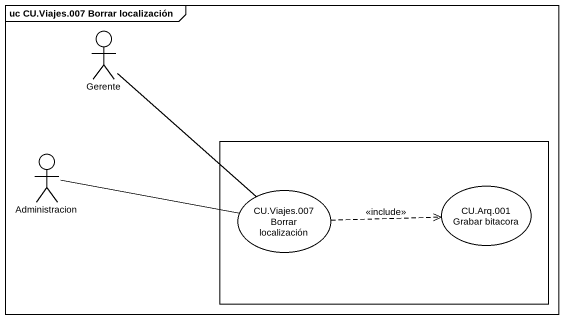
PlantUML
@startuml
mainframe uc CU.Viajes.007 Borrar localización
actor Gerente
rectangle " " as rectangle1 {
  usecase "CU.Arq.001 Grabar bitacora" as CU_Arq_001_Grabar_bitacora
  usecase "CU.Viajes.007 Borrar localización" as CU_Viajes_007_Borrar
}
actor Administracion
Gerente -- CU_Viajes_007_Borrar
Administracion -right- CU_Viajes_007_Borrar
CU_Viajes_007_Borrar .right.> CU_Arq_001_Grabar_bitacora : <<include>>
@enduml
